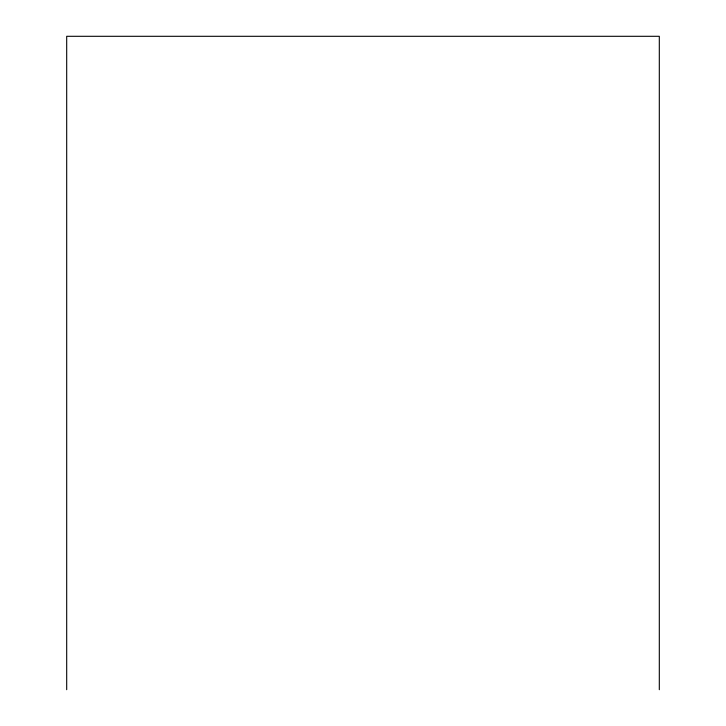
<?xml version="1.0" encoding="UTF-8"?>
<svg xmlns="http://www.w3.org/2000/svg" width="726" height="726" viewBox="0 0 726 726"><rect width="100%" height="100%" fill="white"/><g stroke="black" fill="none" stroke-linecap="round" stroke-linejoin="round"><path stroke-width="1.09" d="M659.308 689.7L659.308 36.3L66.692 36.3L66.692 689.7"/></g></svg>
